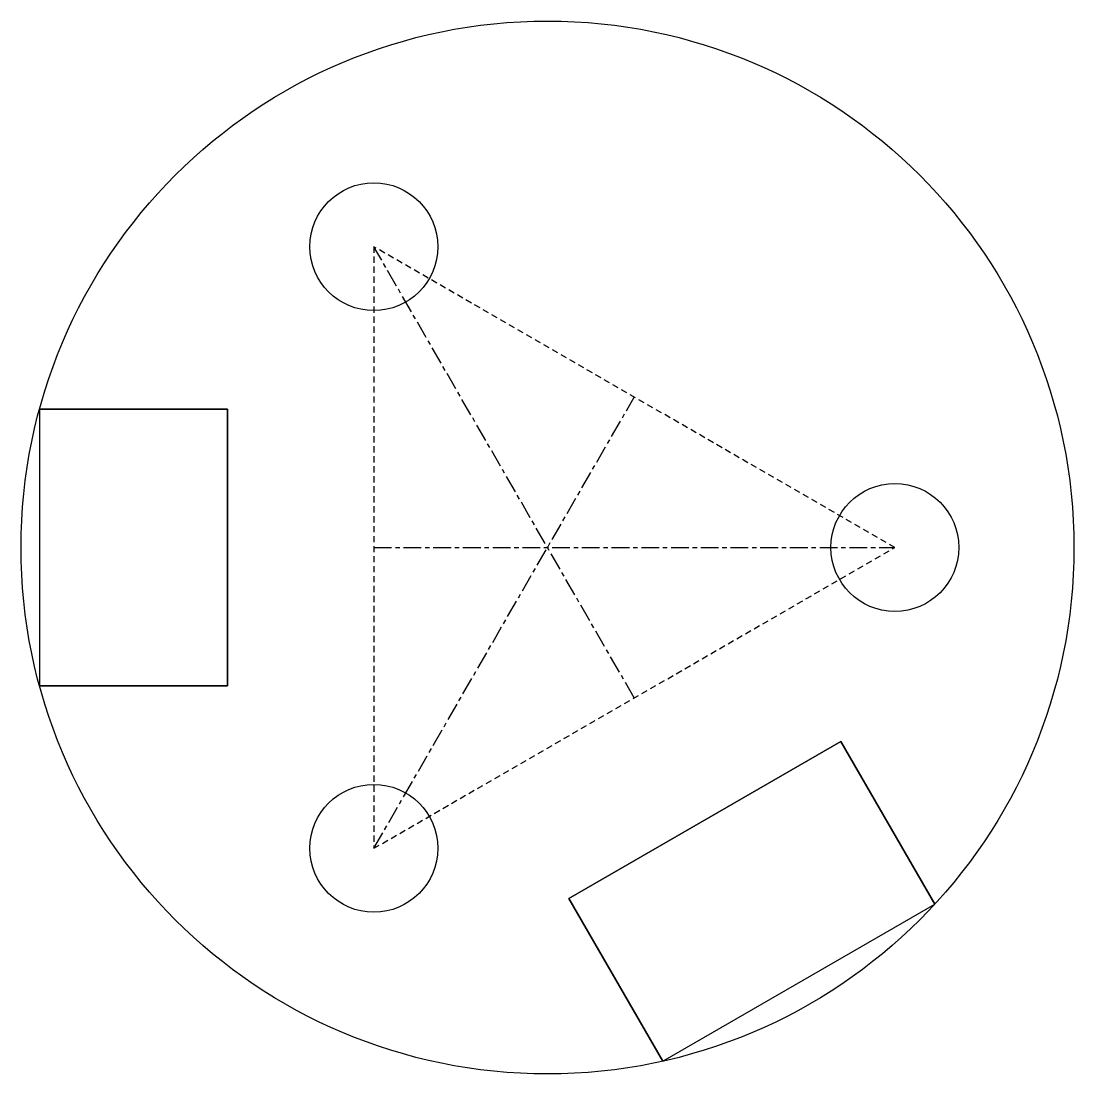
# Model space of a CAD drawing. Header units: millimetres. Extents: x -14 to 14, y -14 to 14.
import ezdxf

# ---------------------------------------------------------------- set-up
doc = ezdxf.new("R2010")
doc.units = ezdxf.units.MM
doc.linetypes.add('CHAIN', pattern=[0.7087, 0.4724, -0.0591, 0.1181, -0.0591])
doc.linetypes.add('DASHED', pattern=[0.2067, 0.1654, -0.0413])

msp = doc.modelspace()

# ---------------------------------------------------------------- linework, layer by layer
at = {"color": 190, "linetype": 'DASHED', "lineweight": 25, "true_color": 0x8018ff}
for p, q in [((9.238, 0), (-4.619, 8)), ((-4.619, 8), (-4.619, -8)), ((-4.619, -8), (9.238, 0))]:
    msp.add_line(p, q, dxfattribs=at)
at = {"linetype": 'CHAIN'}
for p, q in [((2.309, -4), (-4.619, 8)), ((-4.619, -8), (2.309, 4)), ((-4.619, 0), (9.238, 0))]:
    msp.add_line(p, q, dxfattribs=at)
for p, q in [((-13.509, 3.675), (-13.509, -3.675)), ((3.066, -13.66), (10.297, -9.485))]:
    msp.add_line(p, q)
for points in [[(-13.509, 3.675), (-8.509, 3.675), (-8.509, -3.675), (-13.509, -3.675)], [(-13.509, -3.675), (-8.509, -3.675), (-8.509, 3.675), (-13.509, 3.675)], [(3.066, -13.66), (0.566, -9.33), (7.797, -5.155), (10.297, -9.485)], [(10.297, -9.485), (7.797, -5.155), (0.566, -9.33), (3.066, -13.66)]]:
    msp.add_lwpolyline(points)
for points in [[(-13.509, 3.675), (-13.509, -3.675), (-8.509, -3.675), (-8.509, 3.675)], [(3.066, -13.66), (10.297, -9.485), (7.797, -5.155), (0.566, -9.33)]]:
    msp.add_lwpolyline(points, close=True)
for centre, radius in [((0, 0), 14), ((-4.619, 8), 1.7), ((9.238, 0), 1.7), ((-4.619, -8), 1.7)]:
    msp.add_circle(centre, radius)

doc.saveas('drawing.dxf')
